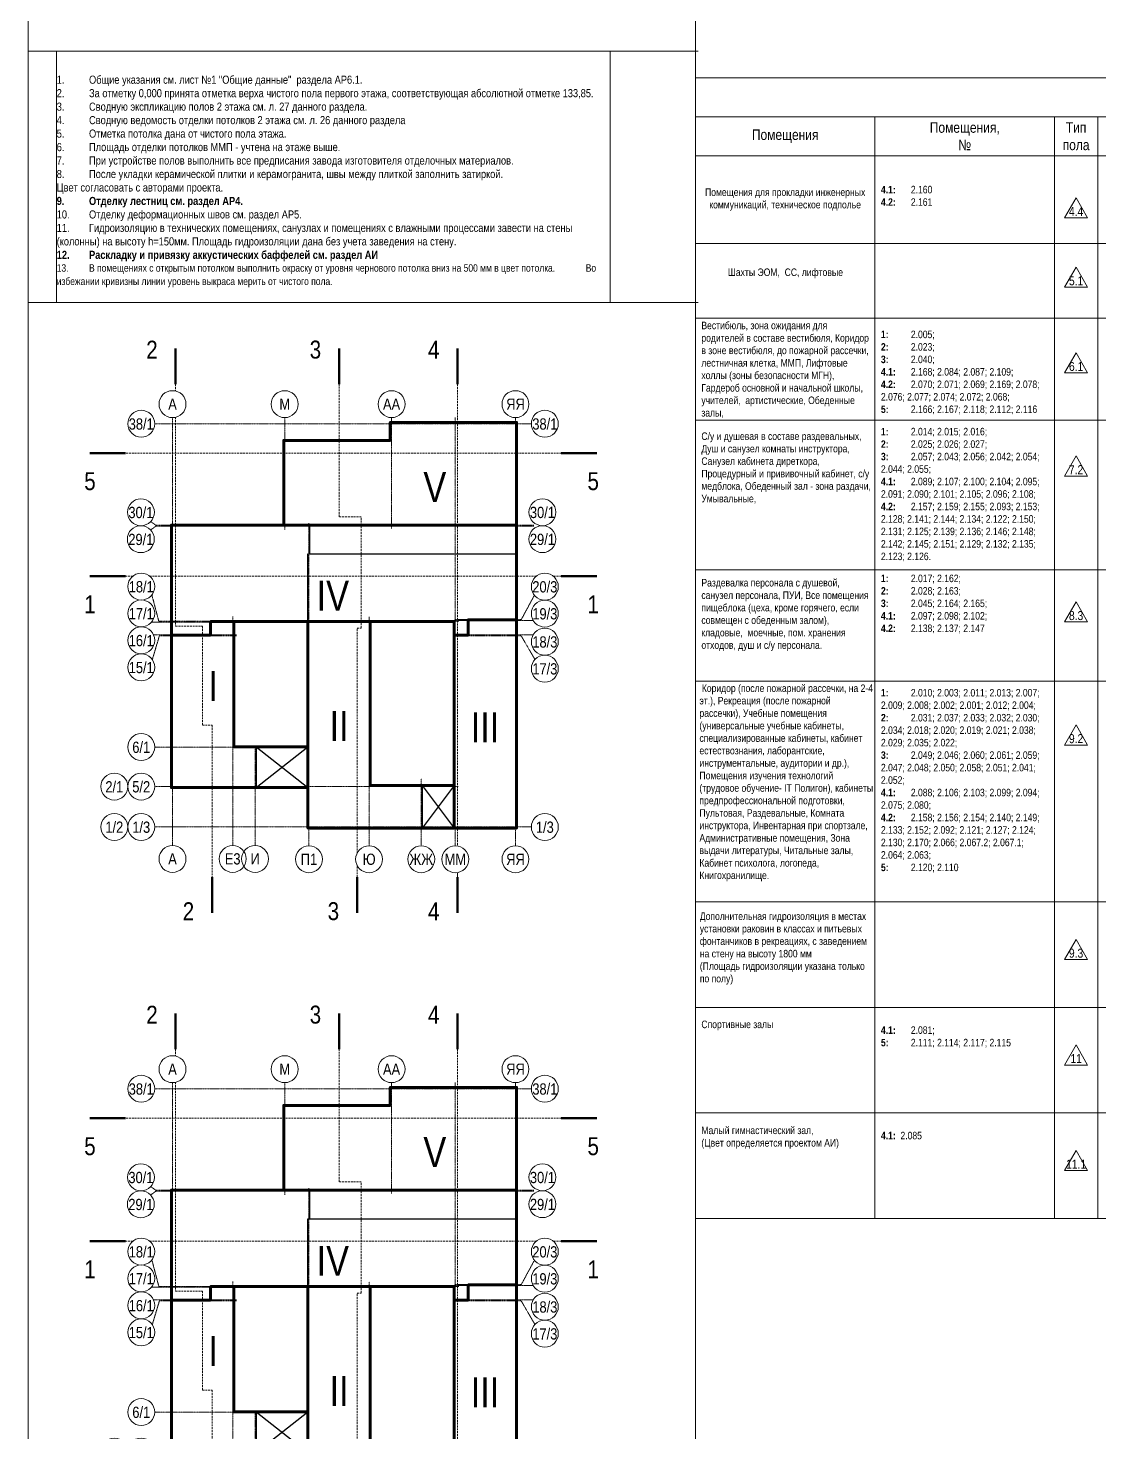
# Model space of a CAD drawing. Header units: millimetres. Extents: x -328335 to 1213373, y -208171 to 164144.
# Drawn here: x -279680 to -243897, y -133313 to -86415 of the extents above; entities that cross this region are included whole.
import ezdxf
from ezdxf.enums import TextEntityAlignment as Align

# ---------------------------------------------------------------- set-up
doc = ezdxf.new("R2010")
doc.units = ezdxf.units.MM
doc.header["$LTSCALE"] = 0.5
doc.linetypes.add('CENTER2', pattern=[28.575, 19.05, -3.175, 3.175, -3.175])
doc.linetypes.add('DASHED', pattern=[19.05, 12.7, -6.35])
for name, color, linetype, lineweight in [('АИ_Полы марка', 1, 'Continuous', 13), ('АИ_Таблица', 7, 'Continuous', 13), ('АИ_Текст', 7, 'Continuous', 13), ('АР6_спецификации', 7, 'Continuous', 0), ('АР_Разрезы марка', 7, 'Continuous', 13), ('АР_Стены кирпич', 32, 'Continuous', 30)]:
    doc.layers.add(name, color=color, linetype=linetype, lineweight=lineweight)
doc.layers.add('АР_Делит', color=120, linetype='Continuous', lineweight=0, plot=False)
doc.layers.add('РД_Оси_100', color=7, linetype='Continuous', lineweight=0, true_color=0x525252)
doc.styles.add('style1', font='ARIALN.TTF')
doc.styles.add('ккк', font='isocpeur.ttf', dxfattribs={"width": 0.85, "oblique": 15})

# ---------------------------------------------------------------- blocks, each defined once
blk = doc.blocks.new('A-iden')
at = {"linetype": 'Continuous', "lineweight": 5}
blk.add_circle((0, -4), 3, dxfattribs=at)
at = {"color": 0, "linetype": 'Continuous', "lineweight": 20, "style": 'ккк', "width": 0.85}
blk.add_attdef('ID', text='', height=4, dxfattribs=at).set_placement((0.31, -3.85), align=Align.MIDDLE_CENTER)
blk = doc.blocks.new('СОШ_2200_ЖУК')
at = {"layer": 'АИ_Текст', "lineweight": 50}
for points in [[(1047, 159856), (1047, 147950)], [(55657, 159856), (55657, 147950)], [(95191, 159856), (95191, 147950)], [(-27633, 124896), (-15727, 124896)], [(129905, 124896), (141812, 124896)], [(-27633, 83789), (-15727, 83789)], [(129905, 83789), (141812, 83789)], [(13234, -16750), (13234, -28656)], [(61670, -16750), (61670, -28656)], [(95191, -16750), (95191, -28656)]]:
    blk.add_lwpolyline(points, dxfattribs=at)
at = {"layer": 'АИ_Текст'}
for points in [[(1047, 153903, 0, 2000, 0), (-3396, 153903, 0, 0, 0), (-11691, 153903, 0, 0, 0)], [(55657, 153903, 0, 2000, 0), (51215, 153903, 0, 0, 0), (42919, 153903, 0, 0, 0)], [(95191, 153903, 0, 2000, 0), (90748, 153903, 0, 0, 0), (82452, 153903, 0, 0, 0)], [(-21680, 124896, 0, 2000, 0), (-21680, 120453, 0, 0, 0), (-21680, 112157, 0, 0, 0)], [(135858, 124896, 0, 2000, 0), (135858, 120453, 0, 0, 0), (135858, 112157, 0, 0, 0)], [(-21680, 83789, 0, 2000, 0), (-21680, 79347, 0, 0, 0), (-21680, 71051, 0, 0, 0)], [(135858, 83789, 0, 2000, 0), (135858, 79347, 0, 0, 0), (135858, 71051, 0, 0, 0)], [(13234, -22703, 0, 2000, 0), (8791, -22703, 0, 0, 0), (495, -22703, 0, 0, 0)], [(61670, -22703, 0, 2000, 0), (57228, -22703, 0, 0, 0), (48932, -22703, 0, 0, 0)], [(95191, -22703, 0, 2000, 0), (90748, -22703, 0, 0, 0), (82452, -22703, 0, 0, 0)]]:
    blk.add_lwpolyline(points, format="xyseb", dxfattribs=at)
at = {"layer": 'АР_Делит'}
for points in [[(-2065, 0), (2065, 0)], [(0, -2065), (0, 2065)]]:
    blk.add_lwpolyline(points, dxfattribs=at)
at = {"layer": 'АР_Разрезы марка', "linetype": 'DASHED', "lineweight": 0, "ltscale": 100}
for p, q in [((129905, 124896), (-15727, 124896)), ((-13320, 83789), (-15727, 83789)), ((121576, 83789), (-7590, 83789)), ((129905, 83789), (127244, 83789))]:
    blk.add_line(p, q, dxfattribs=at)
for points in [[(1047, 147950), (1047, 145632)], [(61670, -8780), (61670, 66458), (63065, 66458), (63065, 103601), (55657, 103601), (55657, 147950)], [(95191, 147950), (95191, -6336)], [(1047, 136878), (1047, 67094), (10043, 67094), (10043, 34025), (13234, 34025), (13234, -16750)], [(61670, -16750), (61670, -12786)]]:
    blk.add_lwpolyline(points, dxfattribs=at)
at = {"layer": 'АР_Разрезы марка', "linetype": 'DASHED', "lineweight": 0, "ltscale": 5}
blk.add_lwpolyline([(95191, -15229), (95191, -16750)], dxfattribs=at)
at = {"layer": 'АР_Стены кирпич'}
for p, q in [((94145, 13858), (83455, -355)), ((83455, 13858), (94145, -355))]:
    blk.add_line(p, q, dxfattribs=at)
at = {"layer": 'АР_Стены кирпич', "lineweight": 30}
blk.add_lwpolyline([(45245, -355), (45245, 68345), (20455, 68345), (20455, 26755), (27955, 26755), (27955, 13145), (-355, 13145), (-355, 100855), (37145, 100855), (37145, 129155), (72745, 129155), (72745, 135155), (114955, 135155), (114955, -355), (94145, -355), (94145, 68345), (66055, 68345), (66055, 13858), (83455, 13858), (83455, -355)], close=True, dxfattribs=at)
at = {"layer": 'АР_Стены кирпич', "lineweight": 60}
for points in [[(37145, 100855), (114955, 100855), (114955, 135155), (72745, 135155), (72745, 129155), (37145, 129155), (37145, 100855)], [(37145, 100855), (-355, 100855), (-355, 64100), (12700, 64100), (12700, 68600), (94500, 68600)], [(94145, 68345), (94145, 64100), (98800, 64100), (98800, 69200), (114955, 69200), (114955, 100855)], [(-355, 64100), (-355, 13145), (45245, 13145), (45245, 26755), (20455, 26755), (20455, 68700)], [(45245, 68345), (45245, -355), (94145, -355), (94145, 13858), (66055, 13858), (66055, 68600)], [(94145, 64100), (94145, -355), (114955, -355), (114955, 69200)]]:
    blk.add_lwpolyline(points, dxfattribs=at)
at = {"layer": 'АР_Стены кирпич'}
for points in [[(37400, 100675), (114955, 100675)], [(45800, 100600), (45800, 91255)], [(20455, 68345), (20455, 68600), (12700, 68600), (12700, 64100), (-355, 64100)], [(45245, 68600), (66055, 68600), (66055, 68345)], [(94145, 64100), (98800, 64100), (98800, 69200), (114955, 69200)], [(27955, 26755), (45245, 26755)], [(27955, 26755), (45245, 13158)], [(27984, 13158), (45245, 26755)], [(27984, 13158), (45245, 13158)], [(83455, 13858), (94145, 13858)], [(83455, -355), (94145, -355)]]:
    blk.add_lwpolyline(points, dxfattribs=at)
at = {"layer": 'АР_Стены кирпич', "lineweight": 30}
blk.add_lwpolyline([(45245, 68345), (45245, 91255), (114955, 91255)], dxfattribs=at)
at = {"layer": 'РД_Оси_100', "linetype": 'CENTER2'}
for p, q in [((0, -6155), (0, 136755)), ((37500, 99295), (37500, 136755)), ((73200, 99717), (73200, 136755)), ((94500, -6283), (94500, 136755)), ((114600, -6283), (114600, 136755)), ((-5955, 134700), (119910, 134700)), ((45600, -6283), (45600, 101543)), ((-6893, 77569), (-4585, 68700)), ((-4585, 68700), (95716, 68700)), ((20100, -6155), (20100, 70287)), ((90799, 69000), (117755, 69000)), ((27600, -6155), (27600, 27128)), ((-5955, 13500), (33000, 13500)), ((33000, 13500), (95507, 13500)), ((65700, 13500), (71364, 13500)), ((-5955, 0), (119910, 0))]:
    blk.add_line(p, q, dxfattribs=at)
for points in [[(120756, 100500), (-5555, 100500), (-7309, 99220)], [(120756, 100800), (-5555, 100800), (-7293, 102051)], [(94200, 69300), (116548, 69300), (120935, 77435)], [(78275, 68400), (-7051, 68400)], [(65700, 70209), (65700, -6283)], [(94200, 69000), (120538, 69000)], [(21386, 63900), (-4370, 63900), (-6755, 55904)], [(21386, 64200), (-6356, 64200)], [(94200, 64200), (120549, 64200)], [(94200, 63900), (116486, 63900), (121112, 55949)], [(29555, 26700), (-5955, 26700)], [(83100, 16208), (83100, -6283)]]:
    blk.add_lwpolyline(points, dxfattribs=at)
at = {"layer": 'РД_Оси_100', "color": 0}
ref = blk.add_blockref('A-iden', (0, 147255), dxfattribs=dict(at, xscale=1500, yscale=1500, zscale=1500))
ref.add_attrib('ID', 'А', dxfattribs={"layer": '0', "linetype": 'Continuous', "height": 3750, "style": 'style1'}).set_placement((0, 141255), align=Align.MIDDLE)
ref = blk.add_blockref('A-iden', (37500, 147255), dxfattribs=dict(at, xscale=1500, yscale=1500, zscale=1500))
ref.add_attrib('ID', 'М', dxfattribs={"layer": '0', "linetype": 'Continuous', "height": 3750, "style": 'style1'}).set_placement((37500, 141255), align=Align.MIDDLE)
ref = blk.add_blockref('A-iden', (73200, 147255), dxfattribs=dict(at, xscale=1500, yscale=1500, zscale=1500))
ref.add_attrib('ID', 'АА', dxfattribs={"layer": '0', "linetype": 'Continuous', "height": 3750, "style": 'style1'}).set_placement((73200, 141255), align=Align.MIDDLE)
ref = blk.add_blockref('A-iden', (114600, 147255), dxfattribs=dict(at, xscale=1500, yscale=1500, zscale=1500))
ref.add_attrib('ID', 'ЯЯ', dxfattribs={"layer": '0', "linetype": 'Continuous', "height": 3750, "style": 'style1'}).set_placement((114600, 141255), align=Align.MIDDLE)
ref = blk.add_blockref('A-iden', (-10455, 140700), dxfattribs=dict(at, xscale=1500, yscale=1500, zscale=1500))
ref.add_attrib('ID', '38/1', dxfattribs={"layer": '0', "linetype": 'Continuous', "height": 3750, "style": 'style1'}).set_placement((-10455, 134700), align=Align.MIDDLE)
ref = blk.add_blockref('A-iden', (124410, 140700), dxfattribs=dict(at, xscale=1500, yscale=1500, zscale=1500))
ref.add_attrib('ID', '38/1', dxfattribs={"layer": '0', "linetype": 'Continuous', "height": 3750, "style": 'style1'}).set_placement((124410, 134700), align=Align.MIDDLE)
ref = blk.add_blockref('A-iden', (-10568, 111137), dxfattribs=dict(at, xscale=1500, yscale=1500, zscale=1500))
ref.add_attrib('ID', '30/1', dxfattribs={"layer": '0', "linetype": 'Continuous', "height": 3750, "style": 'style1'}).set_placement((-10568, 105137), align=Align.MIDDLE)
ref = blk.add_blockref('A-iden', (123610, 111150), dxfattribs=dict(at, xscale=1500, yscale=1500, zscale=1500))
ref.add_attrib('ID', '30/1', dxfattribs={"layer": '0', "linetype": 'Continuous', "height": 3750, "style": 'style1'}).set_placement((123610, 105150), align=Align.MIDDLE)
ref = blk.add_blockref('A-iden', (-10588, 102137), dxfattribs=dict(at, xscale=1500, yscale=1500, zscale=1500))
ref.add_attrib('ID', '29/1', dxfattribs={"layer": '0', "linetype": 'Continuous', "height": 3750, "style": 'style1'}).set_placement((-10588, 96137), align=Align.MIDDLE)
ref = blk.add_blockref('A-iden', (123610, 102150), dxfattribs=dict(at, xscale=1500, yscale=1500, zscale=1500))
ref.add_attrib('ID', '29/1', dxfattribs={"layer": '0', "linetype": 'Continuous', "height": 3750, "style": 'style1'}).set_placement((123610, 96150), align=Align.MIDDLE)
ref = blk.add_blockref('A-iden', (-10455, 86319), dxfattribs=dict(at, xscale=1500, yscale=1500, zscale=1500))
ref.add_attrib('ID', '18/1', dxfattribs={"layer": '0', "linetype": 'Continuous', "height": 3750, "style": 'style1'}).set_placement((-10455, 80319), align=Align.MIDDLE)
ref = blk.add_blockref('A-iden', (124410, 86294), dxfattribs=dict(at, xscale=1500, yscale=1500, zscale=1500))
ref.add_attrib('ID', '20/3', dxfattribs={"layer": '0', "linetype": 'Continuous', "height": 3750, "style": 'style1'}).set_placement((124410, 80294), align=Align.MIDDLE)
ref = blk.add_blockref('A-iden', (-10455, 77343), dxfattribs=dict(at, xscale=1500, yscale=1500, zscale=1500))
ref.add_attrib('ID', '17/1', dxfattribs={"layer": '0', "linetype": 'Continuous', "height": 3750, "style": 'style1'}).set_placement((-10455, 71343), align=Align.MIDDLE)
ref = blk.add_blockref('A-iden', (124410, 77294), dxfattribs=dict(at, xscale=1500, yscale=1500, zscale=1500))
ref.add_attrib('ID', '19/3', dxfattribs={"layer": '0', "linetype": 'Continuous', "height": 3750, "style": 'style1'}).set_placement((124410, 71294), align=Align.MIDDLE)
ref = blk.add_blockref('A-iden', (-10455, 68343), dxfattribs=dict(at, xscale=1500, yscale=1500, zscale=1500))
ref.add_attrib('ID', '16/1', dxfattribs={"layer": '0', "linetype": 'Continuous', "height": 3750, "style": 'style1'}).set_placement((-10455, 62343), align=Align.MIDDLE)
ref = blk.add_blockref('A-iden', (124410, 67888), dxfattribs=dict(at, xscale=1500, yscale=1500, zscale=1500))
ref.add_attrib('ID', '18/3', dxfattribs={"layer": '0', "linetype": 'Continuous', "height": 3750, "style": 'style1'}).set_placement((124410, 61888), align=Align.MIDDLE)
ref = blk.add_blockref('A-iden', (-10455, 59343), dxfattribs=dict(at, xscale=1500, yscale=1500, zscale=1500))
ref.add_attrib('ID', '15/1', dxfattribs={"layer": '0', "linetype": 'Continuous', "height": 3750, "style": 'style1'}).set_placement((-10455, 53343), align=Align.MIDDLE)
ref = blk.add_blockref('A-iden', (124410, 58888), dxfattribs=dict(at, xscale=1500, yscale=1500, zscale=1500))
ref.add_attrib('ID', '17/3', dxfattribs={"layer": '0', "linetype": 'Continuous', "height": 3750, "style": 'style1'}).set_placement((124410, 52888), align=Align.MIDDLE)
ref = blk.add_blockref('A-iden', (-10455, 32700), dxfattribs=dict(at, xscale=1500, yscale=1500, zscale=1500))
ref.add_attrib('ID', '6/1', dxfattribs={"layer": '0', "linetype": 'Continuous', "height": 3750, "style": 'style1'}).set_placement((-10455, 26700), align=Align.MIDDLE)
ref = blk.add_blockref('A-iden', (-19455, 19500), dxfattribs=dict(at, xscale=1500, yscale=1500, zscale=1500))
ref.add_attrib('ID', '2/1', dxfattribs={"layer": '0', "linetype": 'Continuous', "height": 3750, "style": 'style1'}).set_placement((-19455, 13500), align=Align.MIDDLE)
ref = blk.add_blockref('A-iden', (-10455, 19500), dxfattribs=dict(at, xscale=1500, yscale=1500, zscale=1500))
ref.add_attrib('ID', '5/2', dxfattribs={"layer": '0', "linetype": 'Continuous', "height": 3750, "style": 'style1'}).set_placement((-10455, 13500), align=Align.MIDDLE)
ref = blk.add_blockref('A-iden', (-19455, 6000), dxfattribs=dict(at, xscale=1500, yscale=1500, zscale=1500))
ref.add_attrib('ID', '1/2', dxfattribs={"layer": '0', "linetype": 'Continuous', "height": 3750, "style": 'style1'}).set_placement((-19455, 0), align=Align.MIDDLE)
ref = blk.add_blockref('A-iden', (-10455, 6000), dxfattribs=dict(at, xscale=1500, yscale=1500, zscale=1500))
ref.add_attrib('ID', '1/3', dxfattribs={"layer": '0', "linetype": 'Continuous', "height": 3750, "style": 'style1'}).set_placement((-10455, 0), align=Align.MIDDLE)
ref = blk.add_blockref('A-iden', (124410, 6000), dxfattribs=dict(at, xscale=1500, yscale=1500, zscale=1500))
ref.add_attrib('ID', '1/3', dxfattribs={"layer": '0', "linetype": 'Continuous', "height": 3750, "style": 'style1'}).set_placement((124410, 0), align=Align.MIDDLE)
ref = blk.add_blockref('A-iden', (0, -4655), dxfattribs=dict(at, xscale=1500, yscale=1500, zscale=1500))
ref.add_attrib('ID', 'А', dxfattribs={"layer": '0', "linetype": 'Continuous', "height": 3750, "style": 'style1'}).set_placement((0, -10655), align=Align.MIDDLE)
ref = blk.add_blockref('A-iden', (20100, -4655), dxfattribs=dict(at, xscale=1500, yscale=1500, zscale=1500))
ref.add_attrib('ID', 'Е3', dxfattribs={"layer": '0', "linetype": 'Continuous', "height": 3750, "style": 'style1'}).set_placement((20100, -10655), align=Align.MIDDLE)
ref = blk.add_blockref('A-iden', (27600, -4655), dxfattribs=dict(at, xscale=1500, yscale=1500, zscale=1500))
ref.add_attrib('ID', 'И', dxfattribs={"layer": '0', "linetype": 'Continuous', "height": 3750, "style": 'style1'}).set_placement((27600, -10655), align=Align.MIDDLE)
ref = blk.add_blockref('A-iden', (45600, -4783), dxfattribs=dict(at, xscale=1500, yscale=1500, zscale=1500))
ref.add_attrib('ID', 'П1', dxfattribs={"layer": '0', "linetype": 'Continuous', "height": 3750, "style": 'style1'}).set_placement((45600, -10783), align=Align.MIDDLE)
ref = blk.add_blockref('A-iden', (65700, -4783), dxfattribs=dict(at, xscale=1500, yscale=1500, zscale=1500))
ref.add_attrib('ID', 'Ю', dxfattribs={"layer": '0', "linetype": 'Continuous', "height": 3750, "style": 'style1'}).set_placement((65700, -10783), align=Align.MIDDLE)
ref = blk.add_blockref('A-iden', (83100, -4783), dxfattribs=dict(at, xscale=1500, yscale=1500, zscale=1500))
ref.add_attrib('ID', 'ЖЖ', dxfattribs={"layer": '0', "linetype": 'Continuous', "height": 3750, "style": 'style1'}).set_placement((83100, -10783), align=Align.MIDDLE)
ref = blk.add_blockref('A-iden', (94500, -4783), dxfattribs=dict(at, xscale=1500, yscale=1500, zscale=1500))
ref.add_attrib('ID', 'ММ', dxfattribs={"layer": '0', "linetype": 'Continuous', "height": 3750, "style": 'style1'}).set_placement((94500, -10783), align=Align.MIDDLE)
ref = blk.add_blockref('A-iden', (114600, -4783), dxfattribs=dict(at, xscale=1500, yscale=1500, zscale=1500))
ref.add_attrib('ID', 'ЯЯ', dxfattribs={"layer": '0', "linetype": 'Continuous', "height": 3750, "style": 'style1'}).set_placement((114600, -10783), align=Align.MIDDLE)
at = {"color": 0, "char_height": 10000, "attachment_point": 5, "style": 'style1'}
for s, insert, width in [('V', (87657, 113548), 19035), ('IV', (53571, 77231), 19371.81), ('I', (13586, 47075), 19035), ('II', (55633, 33729), 19035), ('III', (104424, 33327), 19035)]:
    blk.add_mtext(s, dxfattribs=dict(at, insert=insert, width=width))
at = {"layer": 'АИ_Текст', "color": 7, "char_height": 6000, "width": 19999.4, "attachment_point": 5, "style": 'style1'}
for s, insert in [('2', (-6862, 159440)), ('3', (47748, 159440)), ('4', (87281, 159440)), ('5', (-27591, 115486)), ('5', (140578, 115486)), ('1', (-27591, 74380)), ('1', (140578, 74380)), ('2', (5324, -28159)), ('3', (53761, -28159)), ('4', (87281, -28168))]:
    blk.add_mtext(s, dxfattribs=dict(at, insert=insert))
blk = doc.blocks.new('MOK-ПолыМарка')
at = {"layer": 'АИ_Полы марка', "lineweight": 13}
blk.add_lwpolyline([(3.86, -2.14), (0, 4.59), (-3.86, -2.14)], close=True, dxfattribs=at)
at = {"color": 0, "style": 'style1'}
blk.add_attdef('АР-ОТДЕЛКА:ПОЛКОД', text='', height=3, dxfattribs=at).set_placement((0, 0), align=Align.MIDDLE)

msp = doc.modelspace()

# ---------------------------------------------------------------- linework, layer by layer
at = {"layer": 'АИ_Таблица'}
for p, q in [((-257380.551, -89378.736), (-209216.56, -89378.736)), ((-251380.551, -89378.736), (-251380.551, -126179.421)), ((-245380.551, -89378.736), (-245380.551, -126179.421)), ((-243938.286, -89378.736), (-243938.286, -126179.421)), ((-257380.551, -90678.736), (-209216.56, -90678.736)), ((-257380.551, -93609.615), (-209216.56, -93609.615)), ((-257380.551, -96109.615), (-209216.56, -96109.615)), ((-257380.551, -99509.615), (-209216.56, -99509.615)), ((-257380.551, -104509.615), (-209216.56, -104509.615)), ((-257380.551, -104509.615), (-209216.56, -104509.615)), ((-257380.551, -104509.615), (-209216.56, -104509.615)), ((-257380.551, -108232.883), (-209216.56, -108232.883)), ((-257380.551, -115609.615), (-209216.56, -115609.615)), ((-257380.551, -115609.615), (-209216.56, -115609.615)), ((-257380.551, -119132.883), (-209216.56, -119132.883)), ((-257380.551, -122656.152), (-209216.56, -122656.152)), ((-257380.551, -126179.421), (-209216.56, -126179.421))]:
    msp.add_line(p, q, dxfattribs=at)
at = {"layer": 'АИ_Таблица', "lineweight": 20}
msp.add_lwpolyline([(-257380.551, -88078.736), (-209216.56, -88078.736), (-209216.56, -126179.421), (-257380.551, -126179.421)], close=True, dxfattribs=at)
at = {"layer": 'АР_Делит'}
for p, q in [((-257380.551, -40435.348), (-257380.551, -208171.423)), ((-279679.7, -46010.649), (-279679.7, -198897.493)), ((-279679.7, -87192.07), (-257290.746, -87192.07)), ((-278733.112, -87192.07), (-278733.112, -95587.926)), ((-260233.112, -87192.07), (-260233.112, -95587.926)), ((-279679.7, -95587.926), (-257290.746, -95587.926))]:
    msp.add_line(p, q, dxfattribs=at)
msp.add_lwpolyline([(-132213.713, -64293.844), (-257380.551, -64293.844), (-257380.551, -201096.039), (-132213.713, -201096.039)], close=True, dxfattribs=at)

# ---------------------------------------------------------------- block references
at = {"xscale": 100, "yscale": 100, "zscale": 100}
for p, values in [((-244659.239, -92541.377), {'АР-ОТДЕЛКА:ПОЛКОД': '4.4'}), ((-244659.239, -94859.982), {'АР-ОТДЕЛКА:ПОЛКОД': '5.1'}), ((-244659.239, -97720.437), {'АР-ОТДЕЛКА:ПОЛКОД': '6.1'}), ((-244659.239, -101166.112), {'АР-ОТДЕЛКА:ПОЛКОД': '7.2'}), ((-244659.239, -106041.377), {'АР-ОТДЕЛКА:ПОЛКОД': '8.3'}), ((-244659.239, -110152.992), {'АР-ОТДЕЛКА:ПОЛКОД': '9.2'}), ((-244659.239, -117319.721), {'АР-ОТДЕЛКА:ПОЛКОД': '9.3'}), ((-244659.239, -120842.99), {'АР-ОТДЕЛКА:ПОЛКОД': '11'}), ((-244659.239, -124366.259), {'АР-ОТДЕЛКА:ПОЛКОД': '11.1'})]:
    msp.add_blockref('MOK-ПолыМарка', p, dxfattribs=at).add_auto_attribs(values)
at = {"xscale": 0.1, "yscale": 0.1, "zscale": 0.1}
for p in [(-274853.001, -113103.907), (-274853.001, -135320.556)]:
    msp.add_blockref('СОШ_2200_ЖУК', p, dxfattribs=at)

# ---------------------------------------------------------------- texts
at = {"layer": 'АИ_Текст', "color": 0, "style": 'style1'}
for s, insert, char_height, width, attachment_point in [('Помещения,\\P№ ', (-248380.551, -90028.736), 350, 6000, 5), ('Тип пола', (-244659.418, -90028.736), 350, 1442.26497, 5), ('Помещения', (-254380.551, -90028.736), 350, 6000, 5), ('Помещения для прокладки инженерных коммуникаций, техническое подполье', (-254380.551, -92144.175), 250, 6000, 5), ('\\pxql;{\\fArial Narrow|b1|i0|c204|p34;4.1:} ^I2.160\\P\\pq*;{\\fArial Narrow|b1|i0|c204|p34;4.2:} ^I2.161 ', (-251180.551, -91686.019), 250, 5800, 1), ('Шахты ЭОМ,  СС, лифтовые', (-254370.612, -94609.615), 250, 5578.37345, 5), ('\\pxql;Вестибюль, зона ожидания для родителей в составе вестибюля, Коридор в зоне вестибюля, до пожарной рассечки, лестничная клетка, ММП, Лифтовые холлы (зоны безопасности МГН), Гардероб основной и начальной школы, учителей,  артистические, Обеденные залы,', (-257180.551, -96224.967), 250, 5683.37883, 1), ('\\pxql;{\\fArial Narrow|b1|i0|c204|p34;1:}^I2.005;   \\P{\\fArial Narrow|b1|i0|c204|p34;2:}^I2.023;    \\P{\\fArial Narrow|b1|i0|c204|p34;3:}^I2.040;    \\P{\\fArial Narrow|b1|i0|c204|p34;4.1:}^I2.168; 2.084; 2.087; 2.109;\\P{\\fArial Narrow|b1|i0|c204|p34;4.2:}^I2.070; 2.071; 2.069; 2.169; 2.078; 2.076; 2.077; 2.074; 2.072; 2.068; \\P{\\fArial Narrow|b1|i0|c204|p34;5:}^I2.166; 2.167; 2.118; 2.112; 2.116     ', (-251180.551, -96523.784), 250, 5647.00148, 1), ('{\\fArial Narrow|b1|i0|c204|p34;1:} ^I2.014; 2.015; 2.016;   \\P{\\fArial Narrow|b1|i0|c204|p34;2:}^I2.025; 2.026; 2.027;    \\P{\\fArial Narrow|b1|i0|c204|p34;3:}^I2.057; 2.043; 2.056; 2.042; 2.054; 2.044; 2.055;    \\P{\\fArial Narrow|b1|i0|c204|p34;4.1:} ^I2.089; 2.107; 2.100; 2.104; 2.095; 2.091; 2.090; 2.101; 2.105; 2.096; 2.108;  \\P{\\fArial Narrow|b1|i0|c204|p34;4.2:} ^I2.157; 2.159; 2.155; 2.093; 2.153; 2.128; 2.141; 2.144; 2.134; 2.122; 2.150; 2.131; 2.125; 2.139; 2.136; 2.146; 2.148; 2.142; 2.145; 2.151; 2.129; 2.132; 2.135; 2.123; 2.126. ', (-251180.551, -99771.066), 250, 5603.45094, 1), ('\\pxql;С/у и душевая в составе раздевальных, Душ и санузел комнаты инструктора, Санузел кабинета диреткора, Процедурный и прививочный кабинет, с/у медблока, Обеденный зал - зона раздачи, Умывальные, ', (-257180.551, -99923.784), 250, 5683.37883, 1), ('\\pxql;Раздевалка персонала с душевой, санузел персонала, ПУИ, Все помещения пищеблока (цеха, кроме горячего, если совмещен с обеденным залом), кладовые,  моечные, пом. хранения отходов, душ и с/у персонала. ', (-257180.551, -104819.395), 250, 5683.37883, 1), ('{\\fArial Narrow|b1|i0|c204|p34;1:}^I2.017; 2.162;     \\P{\\fArial Narrow|b1|i0|c204|p34;2: }^I2.028; 2.163;  \\P{\\fArial Narrow|b1|i0|c204|p34;3:}^I2.045; 2.164; 2.165; \\P{\\fArial Narrow|b1|i0|c204|p34;4.1:} ^I2.097; 2.098; 2.102;\\P{\\fArial Narrow|b1|i0|c204|p34;4.2:} ^I2.138; 2.137; 2.147   \\P ', (-251180.551, -104674.422), 250, 5490.50123, 1), ('\\pxql; Коридор (после пожарной рассечки, на 2-4 эт.), Рекреация (после пожарной рассечки), Учебные помещения (универсальные учебные кабинеты, специализированные кабинеты, кабинет естествознания, лаборантские, инструментальные, аудитории и др.), Помещения изучения технологий (трудовое обучение- IT Полигон), кабинеты предпрофессиональной подготовки, Пультовая, Раздевальные, Комната инструктора, Инвентарная при спортзале, Административные помещения, Зона выдачи литературы, Читальные залы,  Кабинет психолога, логопеда, Книгохранилище.', (-257245.188, -108343.052), 250, 5800, 1), ('{\\fArial Narrow|b1|i0|c204|p34;1:}^I2.010; 2.003; 2.011; 2.013; 2.007; 2.009; 2.008; 2.002; 2.001; 2.012; 2.004;      \\P{\\fArial Narrow|b1|i0|c204|p34;2:} ^I2.031; 2.037; 2.033; 2.032; 2.030; 2.034; 2.018; 2.020; 2.019; 2.021; 2.038; 2.029; 2.035; 2.022;     \\P{\\fArial Narrow|b1|i0|c204|p34;3: }^I2.049; 2.046; 2.060; 2.061; 2.059; 2.047; 2.048; 2.050; 2.058; 2.051; 2.041; 2.052;   \\P{\\fArial Narrow|b1|i0|c204|p34;4.1:}  ^I2.088; 2.106; 2.103; 2.099; 2.094; 2.075; 2.080;\\P{\\fArial Narrow|b1|i0|c204|p34;4.2:} ^I2.158; 2.156; 2.154; 2.140; 2.149; 2.133; 2.152; 2.092; 2.121; 2.127; 2.124; 2.130; 2.170; 2.066; 2.067.2; 2.067.1; 2.064; 2.063; \\P{\\fArial Narrow|b1|i0|c204|p34;5:}  ^I2.120; 2.110   ', (-251180.551, -108494.335), 250, 5571.1646, 1), ('\\pxql;{\\C7;Дополнительная гидроизоляция в местах установки раковин в классах и питьевых фонтанчиков в рекреациях, с заведением на стену на высоту 1800 мм \\P(Площадь гидроизоляции указана только по полу)}', (-257232.532, -115960.015), 250, 5800, 1), ('\\pxql;{\\C7;Спортивные залы}', (-257180.551, -119573.618), 250, 5800, 1), ('    \\P{\\fArial Narrow|b1|i0|c204|p34;4.1:} ^I2.081; \\P{\\fArial Narrow|b1|i0|c204|p34;5:}  ^I2.111; 2.114; 2.117; 2.115   ', (-251180.551, -119348.14), 250, 5571.1646, 1), ('\\pxql;{\\C7;Малый гимнастический зал, \\P(Цвет определяется проектом АИ)}', (-257180.551, -123113.889), 250, 5800, 1), ('    \\P{\\fArial Narrow|b1|i0|c204|p34;4.1:}  2.085\\P   ', (-251180.551, -122871.409), 250, 5571.1646, 1)]:
    msp.add_mtext(s, dxfattribs=dict(at, insert=insert, char_height=char_height, width=width, attachment_point=attachment_point))
at = {"layer": 'АР6_спецификации', "ltscale": 100, "insert": (-278722.641, -87554.804), "char_height": 270, "width": 17989.53264, "attachment_point": 1, "style": 'style1'}
msp.add_mtext('\\pxt1;\\P1.^I ^IОбщие указания см. лист №1 "Общие данные"  раздела АР6.1.\\P2.^I ^IЗа отметку 0,000 принята отметка верха чистого пола первого этажа, соответствующая абсолютной отметке 133,85.\\P3.^I ^IСводную экспликацию полов 2 этажа см. л. 27 данного раздела.\\P4.^I^IСводную ведомость отделки потолков 2 этажа см. л. 26 данного раздела\\P5.^I^IОтметка потолка дана от чистого пола этажа. \\P6.^I^IПлощадь отделки потолков ММП - учтена на этаже выше.\\P7. ^IПри устройстве полов выполнить все предписания завода изготовителя отделочных материалов.\\P8.^I ^IПосле укладки керамической плитки и керамогранита, швы между плиткой заполнить затиркой. \\PЦвет согласовать с авторами проекта.\\P{\\fArial Narrow|b1|i0|c204|p34;9.^I ^IОтделку лестниц см. раздел АР4.}\\P10.^IОтделку деформационных швов см. раздел АР5.\\P11.^IГидроизоляцию в технических помещениях, санузлах и помещениях с влажными процессами завести на стены (колонны) на высоту h=150мм. Площадь гидроизоляции дана без учета заведения на стену.\\P{\\fArial Narrow|b1|i0|c204|p34;12.^IРаскладку и привязку аккустических баффелей см. раздел АИ\\P\\pa0.66667,sm1.07917,tz;\\fArial Narrow|b0|i0|c204|p34;\\H0.91667x;13.^IВ помещениях с открытым потолком выполнить окраску от уровня чернового потолка вниз на 500 мм в цвет потолка.             \\C242;\\c2564301;Во избежании кривизны линии уровень выкраса мерить от чистого пола.}', dxfattribs=at)

doc.saveas('drawing.dxf')
